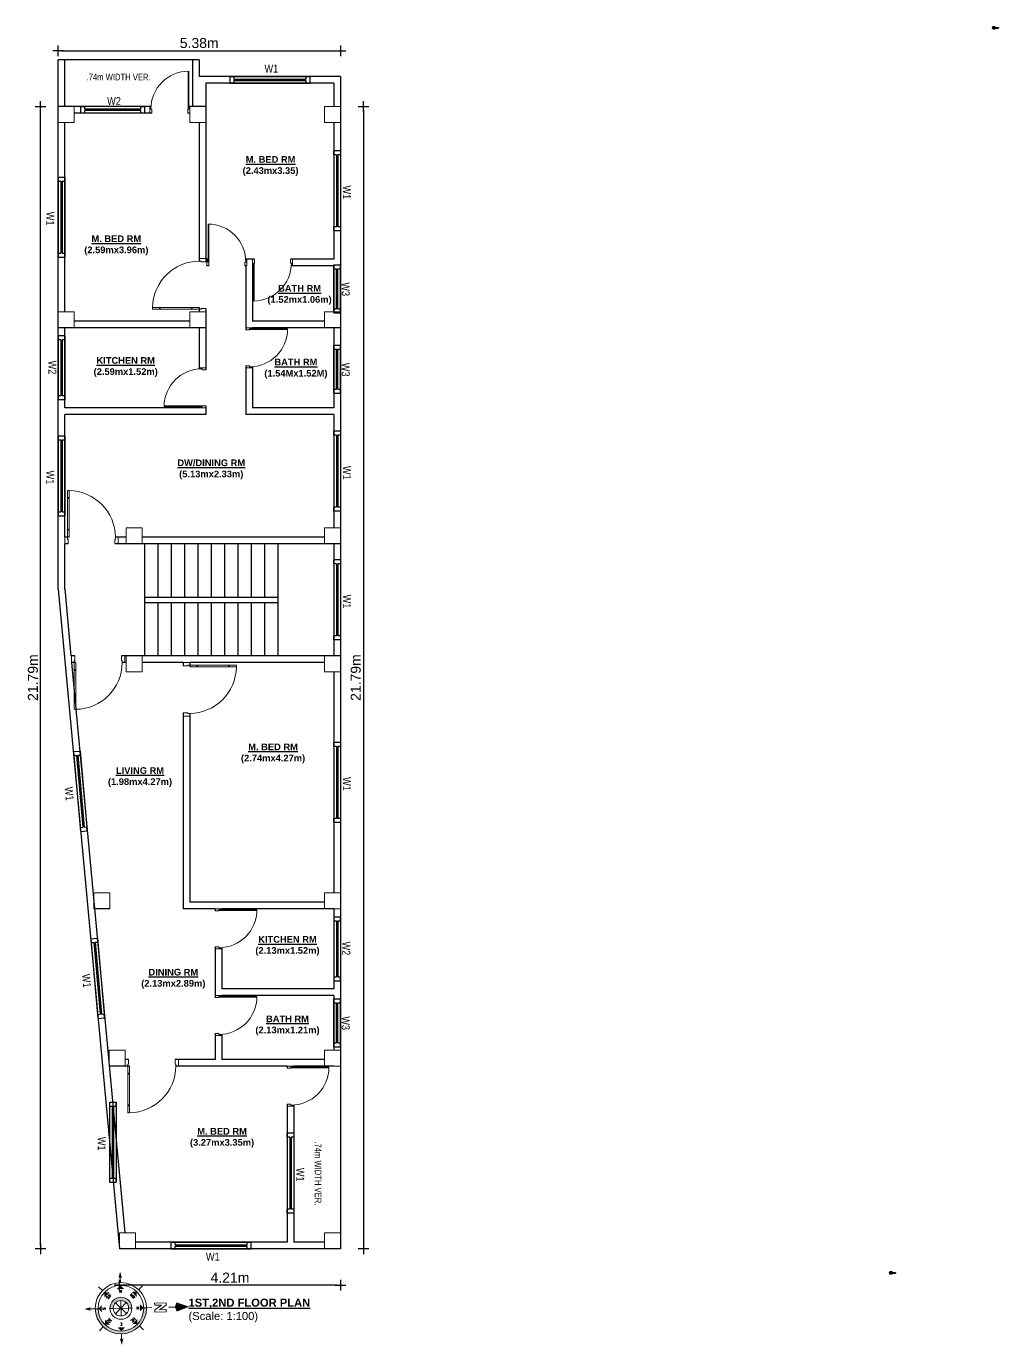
# Model space of a CAD drawing. Header units: inches. Extents: x -4010 to 92088, y -38563 to -1318.
# Drawn here: x 29509 to 30238, y -23769 to -22780 of the extents above; entities that cross this region are included whole.
import ezdxf
from ezdxf.enums import TextEntityAlignment as Align

# ---------------------------------------------------------------- set-up
doc = ezdxf.new("R2010")
doc.units = ezdxf.units.IN
doc.header["$MEASUREMENT"] = 0
doc.header["$PDMODE"] = 99
for name, color, linetype, lineweight in [('1-FOUNDATION DIM', 31, 'Continuous', 5), ('Colour 09', 210, 'Continuous', 9), ('DIM', 7, 'Continuous', 15), ('door', 132, 'Continuous', 15)]:
    doc.layers.add(name, color=color, linetype=linetype, lineweight=lineweight)
for name, color, linetype in [('Brick wall', 3, 'Continuous'), ('col', 5, 'Continuous'), ('FIXTURE', 150, 'Continuous'), ('TEX', 7, 'Continuous'), ('WINDOOR', 7, 'Continuous')]:
    doc.layers.add(name, color=color, linetype=linetype)
doc.layers.add('propery line', color=7, linetype='Continuous', lineweight=25, true_color=0xc41208)
doc.styles.add('ARIAL', font='arial.ttf')
doc.styles.add('ROMANS', font='romans')
doc.styles.get("Standard").update_dxf_attribs({"font": 'ARIALN.TTF'})
doc.dimstyles.new('3-8', dxfattribs={"dimscale": 1.25, "dimtxt": 6, "dimasz": 2, "dimexe": 0.18, "dimexo": 6, "dimgap": 0, "dimtad": 0, "dimdec": 0, "dimzin": 3, "dimdsep": 46, "dimlunit": 3, "dimtxsty": 'ARIAL', "dimblk": 'DD', "dimcen": 1, "dimse1": 1, "dimse2": 1, "dimclrd": 256, "dimclrt": 256, "dimadec": 0, "dimazin": 0, "dimtfac": 0.5, "dimtdec": 0, "dimtmove": 2, "dimatfit": 0, "dimfxl": 0.18, "dimtvp": 0.75, "dimfrac": 1, "dimtolj": 1, "dimtzin": 0, "dimarcsym": 0})

# ---------------------------------------------------------------- blocks, each defined once
blk = doc.blocks.new('A$C30843580')
at = {"layer": 'Colour 09'}
for p, q in [((0, 12), (12, 12)), ((0, 0), (0, 12)), ((12, 12), (12, 0)), ((12, 0), (0, 0))]:
    blk.add_line(p, q, dxfattribs=at)
blk = doc.blocks.new('*U268')
at = {"color": 0}
mesh = blk.add_polyface(dxfattribs=at)
corners = [(1.4, 6.5), (-1, 8.9), (-1.9, 5.6), (-1.9, 5.6), (0, 5.1), (1.4, 6.5), (-1.9, 5.6), (-1, 5.1), (0, 5.1), (-1, 8.9), (-2.4, 7.5), (-1.9, 5.6), (1.4, 6.5), (0.9, 8.4), (-1, 8.9), (0, 5.1), (0.9, 5.6), (1.4, 6.5), (-1, 5.1), (0, 0), (0, 5.1), (-1, 5.1), (-1, 0), (0, 0), (-2.4, 7.5), (-2.4, 6.5), (-1.9, 5.6), (-1, 8.9), (-1.9, 8.4), (-2.4, 7.5), (0.9, 8.4), (0, 8.9), (-1, 8.9), (1.4, 6.5), (1.4, 7.5), (0.9, 8.4)]
mesh.append_faces([[corners[k] for k in face] for face in [(0, 1, 2), (3, 4, 5), (9, 10, 11), (12, 13, 14)]], dxfattribs={"vtx0": -1, "vtx1": -1, "vtx2": -1, "color": 0})
mesh.append_faces([[corners[k] for k in face] for face in [(18, 19, 20)]], dxfattribs={"vtx0": -1, "vtx2": -1, "color": 0})
mesh.append_faces([[corners[k] for k in face] for face in [(6, 7, 8)]], dxfattribs={"vtx1": -1, "vtx2": -1, "color": 0})
mesh.append_faces([[corners[k] for k in face] for face in [(15, 16, 17), (21, 22, 23), (24, 25, 26), (27, 28, 29), (30, 31, 32), (33, 34, 35)]], dxfattribs={"vtx2": -1, "color": 0})
blk = doc.blocks.new('Tap')
at = {"layer": 'FIXTURE', "elevation": 0.25}
for points in [[(-0.25, 3.5), (-0.25, 0)], [(0.25, 3.5), (0.25, 0)]]:
    blk.add_lwpolyline(points, dxfattribs=at)
at = {"layer": 'FIXTURE'}
for radius, start, end in [(1, 284.47751, 255.52249), (0.25, 0, 180)]:
    blk.add_arc((0, 3.5, 0.25), radius, start, end, dxfattribs=at)
at = {"layer": 'FIXTURE', "xscale": 0.5, "yscale": 0.5, "zscale": 0.5}
blk.add_blockref('*U268', (0.25, 0), dxfattribs=at)
blk = doc.blocks.new('DD')
for p, q in [((-1.6, 0), (1.6, 0)), ((0, 1.6), (0, -1.6))]:
    blk.add_line(p, q)
at = {"const_width": 0.3}
blk.add_lwpolyline([(-0.15, 0, 1), (0.15, 0, 1)], format="xyb", close=True, dxfattribs=at)
blk = doc.blocks.new('*D705')
at = {"layer": 'col', "lineweight": -2}
blk.add_line((29535.6, -22798.56), (29742.36, -22798.56), dxfattribs=at)
at = {"layer": 'Defpoints', "color": 0}
for p in [(29744.86, -22798.56), (29533.1, -22840.27), (29744.86, -22840.27)]:
    blk.add_point(p, dxfattribs=at)
at = {"layer": 'col', "lineweight": -2, "xscale": 2.5, "yscale": 2.5, "zscale": 2.5, "rotation": 180}
blk.add_blockref('DD', (29533.1, -22798.56), dxfattribs=at)
at = {"layer": 'col', "lineweight": -2, "xscale": 2.5, "yscale": 2.5, "zscale": 2.5}
blk.add_blockref('DD', (29744.86, -22798.56), dxfattribs=at)
at = {"layer": 'col', "insert": (29638.98, -22792.82), "char_height": 7.5, "attachment_point": 5, "style": 'ARIAL'}
blk.add_mtext('\\A1;5.38m', dxfattribs=at)
blk = doc.blocks.new('*D706')
at = {"layer": 'col', "lineweight": -2}
blk.add_line((29762.16, -22842.77), (29762.16, -23694.32), dxfattribs=at)
at = {"layer": 'Defpoints', "color": 0}
for p in [(29744.81, -22840.27), (29744.86, -23696.82), (29762.16, -23696.82)]:
    blk.add_point(p, dxfattribs=at)
at = {"layer": 'col', "lineweight": -2, "xscale": 2.5, "yscale": 2.5, "zscale": 2.5}
for p, rotation in [((29762.16, -22840.27), 90), ((29762.16, -23696.82), 270)]:
    blk.add_blockref('DD', p, dxfattribs=dict(at, rotation=rotation))
at = {"layer": 'col', "insert": (29756.42, -23268.54), "char_height": 7.5, "attachment_point": 5, "rotation": 90, "style": 'ARIAL'}
blk.add_mtext('\\A1;21.79m', dxfattribs=at)
blk = doc.blocks.new('*D707')
at = {"layer": 'col', "lineweight": -2}
blk.add_line((29742.36, -23724.01), (29581.71, -23724.01), dxfattribs=at)
at = {"layer": 'Defpoints', "color": 0}
for p in [(29579.21, -23696.82), (29744.86, -23696.82), (29579.21, -23724.01)]:
    blk.add_point(p, dxfattribs=at)
at = {"layer": 'col', "lineweight": -2, "xscale": 2.5, "yscale": 2.5, "zscale": 2.5, "rotation": 180}
blk.add_blockref('DD', (29579.21, -23724.01), dxfattribs=at)
at = {"layer": 'col', "lineweight": -2, "xscale": 2.5, "yscale": 2.5, "zscale": 2.5}
blk.add_blockref('DD', (29744.86, -23724.01), dxfattribs=at)
at = {"layer": 'col', "insert": (29662.04, -23718.36), "char_height": 7.5, "attachment_point": 5, "style": 'ARIAL'}
blk.add_mtext('\\A1;4.21m', dxfattribs=at)
blk = doc.blocks.new('*D708')
at = {"layer": 'col', "lineweight": -2}
blk.add_line((29520.04, -23694.32), (29520.04, -22842.77), dxfattribs=at)
at = {"layer": 'Defpoints', "color": 0}
for p in [(29520.04, -22840.27), (29533.1, -22840.27), (29579.21, -23696.82)]:
    blk.add_point(p, dxfattribs=at)
at = {"layer": 'col', "lineweight": -2, "xscale": 2.5, "yscale": 2.5, "zscale": 2.5}
for p, rotation in [((29520.04, -22840.27), 90), ((29520.04, -23696.82), 270)]:
    blk.add_blockref('DD', p, dxfattribs=dict(at, rotation=rotation))
at = {"layer": 'col', "insert": (29514.29, -23268.54), "char_height": 7.5, "attachment_point": 5, "rotation": 90, "style": 'ARIAL'}
blk.add_mtext('\\A1;21.79m', dxfattribs=at)
blk = doc.blocks.new('D40')
at = {"layer": 'door'}
for p, q in [((2, 5), (2, 39.97)), ((3.25, 39.97), (2, 39.97)), ((3.25, 5), (3.25, 39.97)), ((2.4, 33.97), (2, 33.97)), ((2.4, 33.97), (2.4, 34.72)), ((2.85, 34.72), (2.4, 34.72)), ((2.85, 33.97), (2.85, 34.72)), ((3.25, 33.97), (2.85, 33.97)), ((2, 11), (2.4, 11)), ((2.4, 10.25), (2.4, 11)), ((2.4, 10.25), (2.85, 10.25)), ((2.85, 10.25), (2.85, 11)), ((2.85, 11), (3.25, 11)), ((0, 0), (0, 5)), ((0, 5), (2, 5)), ((2.5, 0), (0, 0)), ((2, 5), (2, 3.5)), ((2, 5), (3.25, 5)), ((2, 3.5), (2.5, 3.5)), ((2.5, 3.5), (2.5, 0)), ((38, 3.5), (37.5, 3.5)), ((37.5, 3.5), (37.5, 0)), ((37.5, 0), (40, 0)), ((40, 5), (38, 5)), ((38, 5), (38, 3.5)), ((40, 0), (40, 5))]:
    blk.add_line(p, q, dxfattribs=at)
blk.add_arc((2.88, 4.86), 35.12, 0.23178, 89.39304, dxfattribs=at)
blk = doc.blocks.new('Door 30')
at = {"layer": 'door'}
for p, q in [((8.79, 17.46), (8.79, 18.21)), ((8.79, 18.21), (13.79, 18.21)), ((10.91, 17.46), (8.79, 17.46)), ((10.91, 16.71), (10.91, 17.46)), ((13.79, 16.71), (10.91, 16.71)), ((13.79, 18.21), (13.79, 16.71)), ((10.75, -10.9), (-17.59, -10.9)), ((10.75, -10.4), (-17.58, -10.4)), ((10.91, -11.04), (8.79, -11.04)), ((8.79, -11.04), (8.79, -11.79)), ((8.79, -11.79), (13.79, -11.79)), ((10.75, -10.4), (10.75, -10.9)), ((13.79, -10.29), (10.91, -10.29)), ((10.91, -10.29), (10.91, -11.04)), ((13.79, -11.79), (13.79, -10.29))]:
    blk.add_line(p, q, dxfattribs=at)
blk.add_arc((10.91, -11.04), 28.5, 90, 179.71416, dxfattribs=at)
blk = doc.blocks.new('W-1')
at = {"layer": 'WINDOOR'}
for p, q in [((-60, 0), (-60, -5)), ((-60, 0), (-57, 0)), ((-60, 0), (0, 0)), ((-57, 0), (-57, -2)), ((-3, 0), (-3, -2)), ((0, 0), (0, -5)), ((-57, -5), (-60, -5)), ((-60, -5), (0, -5)), ((-57, -2), (-3, -2)), ((-57, -3), (-57, -5)), ((-57, -3), (-3, -3)), ((-56, -2), (-56, -3)), ((-4, -2), (-4, -3)), ((-3, -3), (-3, -5)), ((0, -5), (-3, -5))]:
    blk.add_line(p, q, dxfattribs=at)
blk = doc.blocks.new("Windoo 4'")
at = {"layer": 'WINDOOR'}
for p, q in [((24, 5), (-24, 5)), ((-24, 5), (-24, 0)), ((24, 0), (-24, 0)), ((-24, 0), (-21, 0)), ((-21, 5), (-21, 3)), ((21, 3), (-21, 3)), ((21, 2), (-21, 2)), ((-21, 2), (-21, 0)), ((-20, 3), (-20, 2)), ((20, 3), (20, 2)), ((24, 5), (21, 5)), ((21, 5), (21, 3)), ((21, 2), (21, 0)), ((21, 0), (24, 0)), ((24, 5), (24, 0))]:
    blk.add_line(p, q, dxfattribs=at)
blk = doc.blocks.new('W-3FT')
at = {"layer": 'WINDOOR'}
for p, q in [((-36, 0), (-36, -5)), ((-36, 0), (-33, 0)), ((-36, 0), (0, 0)), ((-33, 0), (-33, -2)), ((-3, 0), (-3, -2)), ((0, 0), (0, -5)), ((-33, -5), (-36, -5)), ((-36, -5), (0, -5)), ((-33, -2), (-3, -2)), ((-33, -3), (-33, -5)), ((-33, -3), (-3, -3)), ((-32, -2), (-32, -3)), ((-4, -2), (-4, -3)), ((-3, -3), (-3, -5)), ((0, -5), (-3, -5))]:
    blk.add_line(p, q, dxfattribs=at)
blk = doc.blocks.new('Anno_North_J_Metric')
at = {"linetype": 'ByBlock', "lineweight": -2}
h = blk.add_hatch(color=0, dxfattribs=at)
h.paths.add_polyline_path([(-4.17, 0), (-4.68, 0, 1), (4.68, 0), (4.17, 0, -1)])
h.paths.add_polyline_path([(1.41, 0), (2, 0, 1), (-2, 0), (-1.41, 0, -1)])
at = {"color": 0, "linetype": 'ByBlock', "lineweight": -2}
for p, q in [((0, 4.68), (0, 5.67)), ((-3.31, 3.31), (-4.01, 4.01)), ((3.31, 3.31), (4.01, 4.01)), ((-4.68, 0), (-5.67, 0)), ((-4.68, 0), (-4.17, 0)), ((-1.41, 0), (-2, 0)), ((-1.41, 0), (1.41, 0)), ((1.41, 0), (-1.41, 0)), ((-1, 1), (1, -1)), ((-1, -1), (1, 1)), ((1, -1), (-1, 1)), ((1, 1), (-1, -1)), ((0, 1.41), (0, -1.41)), ((0, -1.41), (0, 1.41)), ((1.41, 0), (2, 0)), ((4.68, 0), (4.17, 0)), ((4.68, 0), (5.67, 0)), ((6.17, 0.4), (6.17, 0.82)), ((6.17, 0.82), (8.27, 0.82)), ((7.43, 0.4), (6.17, 0.4)), ((6.17, -0.44), (7.43, 0.4)), ((8.27, 0.4), (7.01, -0.44)), ((8.27, 0.82), (8.27, 0.4)), ((8.67, 0), (9.83, 0)), ((6.17, -0.86), (6.17, -0.44)), ((8.27, -0.86), (6.17, -0.86)), ((7.01, -0.44), (8.27, -0.44)), ((8.27, -0.44), (8.27, -0.86)), ((-3.31, -3.31), (-4.01, -4.01)), ((0, -4.68), (0, -5.67)), ((3.31, -3.31), (4.01, -4.01))]:
    blk.add_line(p, q, dxfattribs=at)
for radius in [4.68, 4.17, 2, 1.41]:
    blk.add_circle((0, 0), radius, dxfattribs=at)
for points in [[(-0.33, 5.5), (0, 5.67), (0, 6.67)], [(0, 6.67), (0.33, 5.5), (0, 5.67)], [(-2.95, 2.95), (-2, 2.95), (-2.95, 2)], [(0, 4.17), (0.67, 3.5), (-0.67, 3.5)], [(2.95, 2.95), (2.95, 2), (2, 2.95)], [(-6.67, 0), (-5.5, 0.33), (-5.67, 0)], [(-5.5, -0.33), (-5.67, 0), (-6.67, 0)], [(-4.17, 0), (-3.5, 0.67), (-3.5, -0.67)], [(4.17, 0), (3.5, -0.67), (3.5, 0.67)], [(12.5, 0), (10.17, 0.83), (9.83, 0)], [(9.83, 0), (10.17, -0.83), (12.5, 0)], [(-2.95, -2.95), (-2.95, -2), (-2, -2.95)], [(2.95, -2.95), (2, -2.95), (2.95, -2)], [(0, -4.17), (-0.67, -3.5), (0.67, -3.5)], [(0, -6.67), (-0.33, -5.5), (0, -5.67)], [(0.33, -5.5), (0, -5.67), (0, -6.67)]]:
    blk.add_solid(points, dxfattribs=at)
at = {"color": 0, "linetype": 'ByBlock', "lineweight": -2, "style": 'ROMANS'}
for s, rotation, p in [('SW', 45, (-2, 2)), ('NW', 315, (2, 2)), ('S', 270, (-3.33, 0)), ('N', 270, (2.83, 0)), ('SE', 135, (-2, -2)), ('NE', 225, (2, -2)), ('E', 180, (0, -2.67))]:
    blk.add_text(s, height=0.5, rotation=rotation, dxfattribs=at).set_placement(p, align=Align.CENTER)
blk.add_text('W', height=0.5, dxfattribs=at).set_placement((0, 2.83), align=Align.CENTER)

msp = doc.modelspace()

# ---------------------------------------------------------------- linework, layer by layer
at = {"layer": 'Brick wall'}
for p, q in [((29533.104, -23202.208), (29533.104, -22805.27)), ((29638.983, -22805.27), (29533.104, -22805.27)), ((29538.104, -22840.27), (29538.104, -22805.27)), ((29633.983, -22805.27), (29633.983, -22840.27)), ((29638.983, -22805.27), (29638.983, -22817.843)), ((29744.863, -22817.843), (29638.983, -22817.843)), ((29739.863, -22822.843), (29643.983, -22822.843)), ((29643.983, -22822.843), (29643.983, -22954.843)), ((29739.863, -22822.843), (29739.863, -22840.27)), ((29744.863, -22817.843), (29744.863, -23696.817)), ((29602.813, -22840.27), (29533.104, -22840.27)), ((29603.483, -22845.27), (29545.104, -22845.27)), ((29631.983, -22845.27), (29630.483, -22845.27)), ((29643.983, -22840.27), (29630.591, -22840.27)), ((29538.104, -22994.27), (29538.104, -22852.27)), ((29638.983, -22852.27), (29638.983, -22956.27)), ((29739.863, -22852.27), (29739.863, -22954.843)), ((29644.692, -22954.843), (29643.983, -22954.843)), ((29646.085, -22954.843), (29643.983, -22954.843)), ((29680.363, -22954.843), (29673.863, -22954.843)), ((29739.863, -22954.843), (29707.363, -22954.843)), ((29645.363, -22959.843), (29644.692, -22959.843)), ((29646.192, -22959.843), (29644.692, -22959.843)), ((29673.863, -22959.843), (29673.192, -22959.843)), ((29673.863, -22959.843), (29673.863, -22994.721)), ((29678.863, -22959.843), (29678.863, -23001.27)), ((29680.255, -22959.843), (29678.863, -22959.843)), ((29739.863, -22959.843), (29708.034, -22959.843)), ((29739.863, -22959.843), (29739.863, -22994.27)), ((29638.983, -22991.02), (29638.983, -22994.27)), ((29643.983, -22991.77), (29643.983, -23037.77)), ((29673.863, -22994.721), (29673.863, -23007.77)), ((29631.983, -23001.27), (29545.104, -23001.27)), ((29678.863, -22999.878), (29678.863, -23001.27)), ((29732.863, -23001.27), (29678.863, -23001.27)), ((29643.983, -23006.27), (29533.104, -23006.27)), ((29538.104, -23066.27), (29538.104, -23006.27)), ((29638.983, -23006.27), (29638.983, -23037.1)), ((29744.863, -23006.27), (29678.863, -23006.27)), ((29678.863, -23006.27), (29678.863, -23007.663)), ((29739.863, -23006.27), (29739.863, -23066.27)), ((29673.863, -23034.77), (29673.863, -23071.27)), ((29678.863, -23035.441), (29678.863, -23066.27)), ((29638.983, -23066.27), (29538.104, -23066.27)), ((29643.983, -23071.27), (29538.104, -23071.27)), ((29538.104, -23163.33), (29538.104, -23071.27)), ((29638.983, -23064.878), (29638.983, -23066.27)), ((29643.983, -23064.77), (29643.983, -23071.27)), ((29739.863, -23071.27), (29673.863, -23071.27)), ((29739.863, -23066.27), (29678.863, -23066.27)), ((29739.863, -23071.27), (29739.863, -23156.33)), ((29541.354, -23163.33), (29538.104, -23163.33)), ((29584.187, -23163.33), (29576.104, -23163.33)), ((29732.863, -23163.33), (29596.187, -23163.33)), ((29538.104, -23202.208), (29538.104, -23168.33)), ((29540.604, -23168.33), (29538.104, -23168.33)), ((29744.863, -23168.33), (29575.604, -23168.33)), ((29597.863, -23168.33), (29597.863, -23252.33)), ((29607.863, -23168.33), (29607.863, -23208.33)), ((29617.863, -23168.33), (29617.863, -23208.33)), ((29627.863, -23168.33), (29627.863, -23208.33)), ((29627.863, -23168.33), (29627.863, -23208.33)), ((29637.863, -23168.33), (29637.863, -23208.33)), ((29647.863, -23168.33), (29647.863, -23208.33)), ((29657.863, -23168.33), (29657.863, -23208.33)), ((29667.863, -23168.33), (29667.863, -23208.33)), ((29677.863, -23168.33), (29677.863, -23208.33)), ((29687.863, -23168.33), (29687.863, -23208.33)), ((29697.863, -23168.33), (29697.863, -23252.33)), ((29739.863, -23168.33), (29739.863, -23252.33)), ((29533.104, -23202.208), (29579.209, -23696.817)), ((29538.104, -23201.975), (29542.797, -23252.33)), ((29607.863, -23212.33), (29607.863, -23252.33)), ((29617.863, -23212.33), (29617.863, -23252.33)), ((29627.863, -23212.33), (29627.863, -23252.33)), ((29627.863, -23212.33), (29627.863, -23252.33)), ((29637.863, -23212.33), (29637.863, -23252.33)), ((29647.863, -23212.33), (29647.863, -23252.33)), ((29657.863, -23212.33), (29657.863, -23252.33)), ((29667.863, -23212.33), (29667.863, -23252.33)), ((29677.863, -23212.33), (29677.863, -23252.33)), ((29687.863, -23212.33), (29687.863, -23252.33)), ((29545.763, -23252.33), (29542.797, -23252.33)), ((29744.863, -23252.33), (29580.763, -23252.33)), ((29543.263, -23257.33), (29583.112, -23684.817)), ((29546.513, -23257.33), (29543.263, -23257.33)), ((29584.187, -23257.33), (29581.263, -23257.33)), ((29626.863, -23257.33), (29596.187, -23257.33)), ((29626.863, -23257.33), (29626.863, -23259.83)), ((29732.863, -23257.33), (29631.863, -23257.33)), ((29631.863, -23257.33), (29631.863, -23260.58)), ((29739.863, -23264.33), (29739.863, -23429.817)), ((29626.863, -23294.83), (29626.863, -23441.817)), ((29631.863, -23295.33), (29631.863, -23436.817)), ((29732.863, -23436.817), (29631.863, -23436.817)), ((29571.994, -23441.817), (29560.461, -23441.817)), ((29650.863, -23441.817), (29626.863, -23441.817)), ((29650.863, -23441.817), (29650.863, -23443.317)), ((29739.863, -23441.817), (29655.863, -23441.817)), ((29655.863, -23441.817), (29655.863, -23443.21)), ((29739.863, -23441.817), (29739.863, -23501.817)), ((29650.863, -23470.317), (29650.863, -23508.317)), ((29655.863, -23470.988), (29655.863, -23501.817)), ((29739.863, -23501.817), (29655.863, -23501.817)), ((29739.863, -23506.817), (29655.863, -23506.817)), ((29655.863, -23506.817), (29655.863, -23508.21)), ((29739.863, -23506.817), (29739.863, -23547.817)), ((29650.863, -23535.317), (29650.863, -23554.817)), ((29655.863, -23535.988), (29655.863, -23554.817)), ((29571.46, -23554.817), (29570.994, -23554.817)), ((29585.96, -23554.817), (29583.46, -23554.817)), ((29650.863, -23554.817), (29620.96, -23554.817)), ((29732.863, -23554.817), (29655.863, -23554.817)), ((29586.71, -23559.817), (29571.46, -23559.817)), ((29704.863, -23559.817), (29621.46, -23559.817)), ((29704.863, -23559.817), (29704.863, -23561.317)), ((29739.863, -23559.817), (29709.863, -23559.817)), ((29709.863, -23559.817), (29709.863, -23561.21)), ((29704.863, -23588.317), (29704.863, -23691.817)), ((29709.863, -23588.988), (29709.863, -23691.817)), ((29744.863, -23696.817), (29579.209, -23696.817)), ((29704.863, -23691.817), (29591.209, -23691.817)), ((29732.863, -23691.817), (29709.863, -23691.817))]:
    msp.add_line(p, q, dxfattribs=at)
at = {"layer": 'col'}
for p, q in [((29597.863, -23208.33), (29697.863, -23208.33)), ((29597.863, -23212.33), (29697.863, -23212.33))]:
    msp.add_line(p, q, dxfattribs=at)

# ---------------------------------------------------------------- block references
at = {"layer": '1-FOUNDATION DIM'}
for p, rotation in [((29643.983, -22994.27), 90), ((29626.863, -23257.33), 270)]:
    msp.add_blockref('D40', p, dxfattribs=dict(at, rotation=rotation))
msp.add_blockref('D40', (29538.104, -23168.33), dxfattribs=at)
at = {"layer": '1-FOUNDATION DIM', "xscale": -1, "rotation": 180}
for p in [(29543.263, -23252.33), (29583.46, -23554.817)]:
    msp.add_blockref('D40', p, dxfattribs=at)
at = {"layer": 'Brick wall', "xscale": -1}
for name, p, rotation in [('Tap', (30238.499, -22781.364), 90), ("Windoo 4'", (29574.293, -22840.27), 180), ("Windoo 4'", (29533.104, -23036.27), 270), ('Tap', (30161.12, -23714.717), 90)]:
    msp.add_blockref(name, p, dxfattribs=dict(at, rotation=rotation))
at = {"layer": 'Brick wall', "rotation": 90}
for name, p in [('W-3FT', (29739.863, -22959.057)), ('W-3FT', (29739.863, -23019.349)), ("Windoo 4'", (29744.863, -23471.817)), ('W-3FT', (29739.863, -23509.317))]:
    msp.add_blockref(name, p, dxfattribs=at)
at = {"layer": 'Colour 09'}
for p in [(29533.104, -22852.27), (29631.983, -22852.27), (29732.863, -22852.27), (29533.104, -23006.27), (29631.983, -23006.27), (29732.863, -23006.27), (29584.187, -23168.33), (29732.863, -23168.33), (29584.187, -23264.33), (29732.863, -23264.33), (29559.994, -23441.817), (29732.863, -23441.817), (29571.46, -23559.817), (29732.863, -23559.817), (29579.209, -23696.817), (29732.863, -23696.817)]:
    msp.add_blockref('A$C30843580', p, dxfattribs=at)
at = {"layer": 'Colour 09', "xscale": -1}
for p in [(29545.104, -22852.27), (29643.983, -22852.27), (29744.863, -22852.27), (29545.104, -23006.27), (29643.983, -23006.27), (29744.863, -23006.27), (29596.187, -23168.33), (29744.863, -23168.33), (29596.187, -23264.33), (29744.863, -23264.33), (29571.994, -23441.817), (29744.863, -23441.817), (29583.46, -23559.817), (29744.863, -23559.817), (29591.209, -23696.817), (29744.863, -23696.817)]:
    msp.add_blockref('A$C30843580', p, dxfattribs=at)
at = {"layer": 'DIM', "ltscale": 500000, "xscale": 4.107415312456121, "yscale": 4.107415312457306, "zscale": 4.107415327752908, "rotation": 1.309834284907028}
msp.add_blockref('Anno_North_J_Metric', (29580.283, -23741.356), dxfattribs=at)
at = {"layer": 'propery line', "color": 3, "xscale": -1}
for p, rotation in [((29620.194, -22831.481), 90), ((29690.653, -22968.633), 270)]:
    msp.add_blockref('Door 30', p, dxfattribs=dict(at, rotation=rotation))
at = {"layer": 'propery line', "color": 3}
for p, rotation in [((29656.482, -22946.054), 270), ((29687.653, -23018.06), 180), ((29664.653, -23453.607), 180), ((29664.653, -23518.607), 180), ((29718.653, -23571.607), 180)]:
    msp.add_blockref('Door 30', p, dxfattribs=dict(at, rotation=rotation))
msp.add_blockref('Door 30', (29630.194, -23054.481), dxfattribs=at)
at = {"layer": 'WINDOOR', "ltscale": 10}
msp.add_blockref('W-1', (29721.923, -22817.843), dxfattribs=at)
at = {"layer": 'WINDOOR', "ltscale": 10, "rotation": 270}
for p in [(29744.863, -22933.557), (29744.863, -23143.8), (29744.863, -23240.33), (29744.863, -23377.074), (29709.863, -23670.067)]:
    msp.add_blockref('W-1', p, dxfattribs=at)
at = {"layer": 'WINDOOR', "ltscale": 10, "xscale": -1}
for p, rotation in [((29533.104, -22953.27), 90), ((29533.104, -23147.3), 90), ((29549.882, -23383.822), 95.03798492769057), ((29562.951, -23524.031), 95.03798492769067), ((29571.775, -23646.839), 90), ((29678.036, -23696.817), 180)]:
    msp.add_blockref('W-1', p, dxfattribs=dict(at, rotation=rotation))

# ---------------------------------------------------------------- texts
at = {"layer": 'TEX', "linetype": 'ByBlock'}
for s, insert, char_height, width, attachment_point in [('.74m WIDTH VER.', (29578.524, -22820.818), 5, 75.17356, 8), ('{\\fArial Narrow|b0|i0|c0|p34;W1}', (29687.934, -22808.992), 6, 18.77154, 1), ('W2', (29569.948, -22833.296), 6, 18.77154, 1), ('{\\fArial Narrow|b0|i0|c0|p34;W1}', (29644.047, -23705.669), 6, 18.77154, 7)]:
    msp.add_mtext(s, dxfattribs=dict(at, insert=insert, char_height=char_height, width=width, attachment_point=attachment_point))
at = {"layer": 'TEX'}
for s, insert, char_height, width, attachment_point in [('{\\fArial|b1|i0|c0|p34;\\LM. BED RM \\P\\l(2.43mx3.35)}', (29692.506, -22884.971), 5, 98.57538, 5), ('{\\fArial|b1|i0|c0|p34;\\LM. BED RM \\P\\l(2.59mx3.96m)}', (29576.838, -22944.439), 5, 98.57538, 5), ('{\\fArial|b1|i0|c0|p34;\\LBATH RM \\P\\l(1.52mx1.06m)}', (29714.244, -22981.621), 5, 98.57538, 5), ('{\\fArial|b1|i0|c0|p34;\\LKITCHEN RM \\P\\l(2.59mx1.52m)}', (29583.861, -23035.694), 5, 98.57538, 5), ('{\\fArial|b1|i0|c0|p34;\\LBATH RM \\P\\l(1.54Mx1.52M)}', (29711.5, -23036.905), 5, 98.57538, 5), ('{\\fArial|b1|i0|c0|p34;\\LDW/DINING RM \\P\\l(5.13mx2.33m)}', (29648.023, -23112.438), 5, 98.57538, 5), ('{\\fArial|b1|i0|c0|p34;\\LM. BED RM \\P\\l(2.74mx4.27m)}', (29694.361, -23325.408), 5, 98.57538, 5), ('{\\fArial|b1|i0|c0|p34;\\LLIVING RM \\P\\l(1.98mx4.27m)}', (29594.59, -23343.125), 5, 98.57538, 5), ('{\\fArial|b1|i0|c0|p34;\\LKITCHEN RM \\P\\l(2.13mx1.52m)}', (29705.175, -23469.698), 5, 98.57538, 5), ('{\\fArial|b1|i0|c0|p34;\\LDINING RM \\P\\l(2.13mx2.89m)}', (29619.577, -23494.312), 5, 98.57538, 5), ('{\\fArial|b1|i0|c0|p34;\\LBATH RM \\P\\l(2.13mx1.21m)}', (29705.175, -23529.29), 5, 98.57538, 5), ('{\\fArial|b1|i0|c0|p34;\\LM. BED RM \\P\\l(3.27mx3.35m)}', (29656.122, -23613.59), 5, 98.57538, 5), ('{\\fArial Rounded MT Bold|b0|i0|c0|p34;\\L1ST,2ND FLOOR PLAN\\P\\fArial|b0|i0|c0|p34;\\l(Scale: 1:100)}', (29630.961, -23734.147), 6, 271.47295, 1)]:
    msp.add_mtext(s, dxfattribs=dict(at, insert=insert, char_height=char_height, width=width, attachment_point=attachment_point))
at = {"layer": 'TEX', "linetype": 'ByBlock'}
for s, insert, char_height, width, attachment_point, rotation in [('{\\fArial Narrow|b0|i0|c0|p34;W1}', (29746.714, -22899.568), 6, 18.77154, 7, 270), ('{\\fArial Narrow|b0|i0|c0|p34;W1}', (29524.252, -22919.281), 6, 18.77154, 7, 270), ('W3', (29751.864, -22982.513), 6, 18.77154, 3, 270), ('W2', (29525.858, -23030.875), 6, 18.77154, 7, 270), ('W3', (29751.864, -23042.805), 6, 18.77154, 3, 270), ('{\\fArial Narrow|b0|i0|c0|p34;W1}', (29524.252, -23113.311), 6, 18.77154, 7, 270), ('{\\fArial Narrow|b0|i0|c0|p34;W1}', (29746.714, -23109.811), 6, 18.77154, 7, 270), ('{\\fArial Narrow|b0|i0|c0|p34;W1}', (29746.714, -23206.341), 6, 18.77154, 7, 270), ('{\\fArial Narrow|b0|i0|c0|p34;W1}', (29538.08, -23350.741), 6, 18.77154, 7, 275.037985), ('{\\fArial Narrow|b0|i0|c0|p34;W1}', (29746.714, -23343.085), 6, 18.77154, 7, 270), ('W2', (29746.227, -23466.422), 6, 18.77154, 7, 270), ('{\\fArial Narrow|b0|i0|c0|p34;W1}', (29551.149, -23490.95), 6, 18.77154, 7, 275.037985), ('W3', (29751.864, -23532.774), 6, 18.77154, 3, 270), ('{\\fArial Narrow|b0|i0|c0|p34;W1}', (29562.924, -23612.85), 6, 18.77154, 7, 270), ('.74m WIDTH VER.', (29725.692, -23640.235), 5, 75.17356, 8, 270), ('{\\fArial Narrow|b0|i0|c0|p34;W1}', (29711.714, -23636.078), 6, 18.77154, 7, 270)]:
    msp.add_mtext(s, dxfattribs=dict(at, insert=insert, char_height=char_height, width=width, attachment_point=attachment_point, rotation=rotation))

# ---------------------------------------------------------------- dimensions: what is measured, and where the dimension line sits
at = {"layer": 'col'}
for base, p1, p2, text, picture, middle in [((29744.863, -22798.563), (29533.104, -22840.27), (29744.863, -22840.27), '5.38m', '*D705', (29638.983, -22792.815)), ((29579.209, -23724.013), (29744.863, -23696.817), (29579.209, -23696.817), '4.21m', '*D707', (29662.036, -23718.365))]:
    dim = msp.add_linear_dim(base=base, p1=p1, p2=p2, text=text, dimstyle='3-8', dxfattribs=at)
    dim.commit()
    dim.dimension.update_dxf_attribs({"geometry": picture, "text_midpoint": middle})
for base, p1, p2, picture, middle in [((29520.036, -22840.27), (29579.209, -23696.817), (29533.104, -22840.27), '*D708', (29514.292, -23268.544)), ((29762.162, -23696.817), (29744.814, -22840.27), (29744.863, -23696.817), '*D706', (29756.418, -23268.544))]:
    dim = msp.add_linear_dim(base=base, p1=p1, p2=p2, angle=90, text='21.79m', dimstyle='3-8', dxfattribs=at)
    dim.commit()
    dim.dimension.update_dxf_attribs({"geometry": picture, "text_midpoint": middle})

doc.saveas('drawing.dxf')
